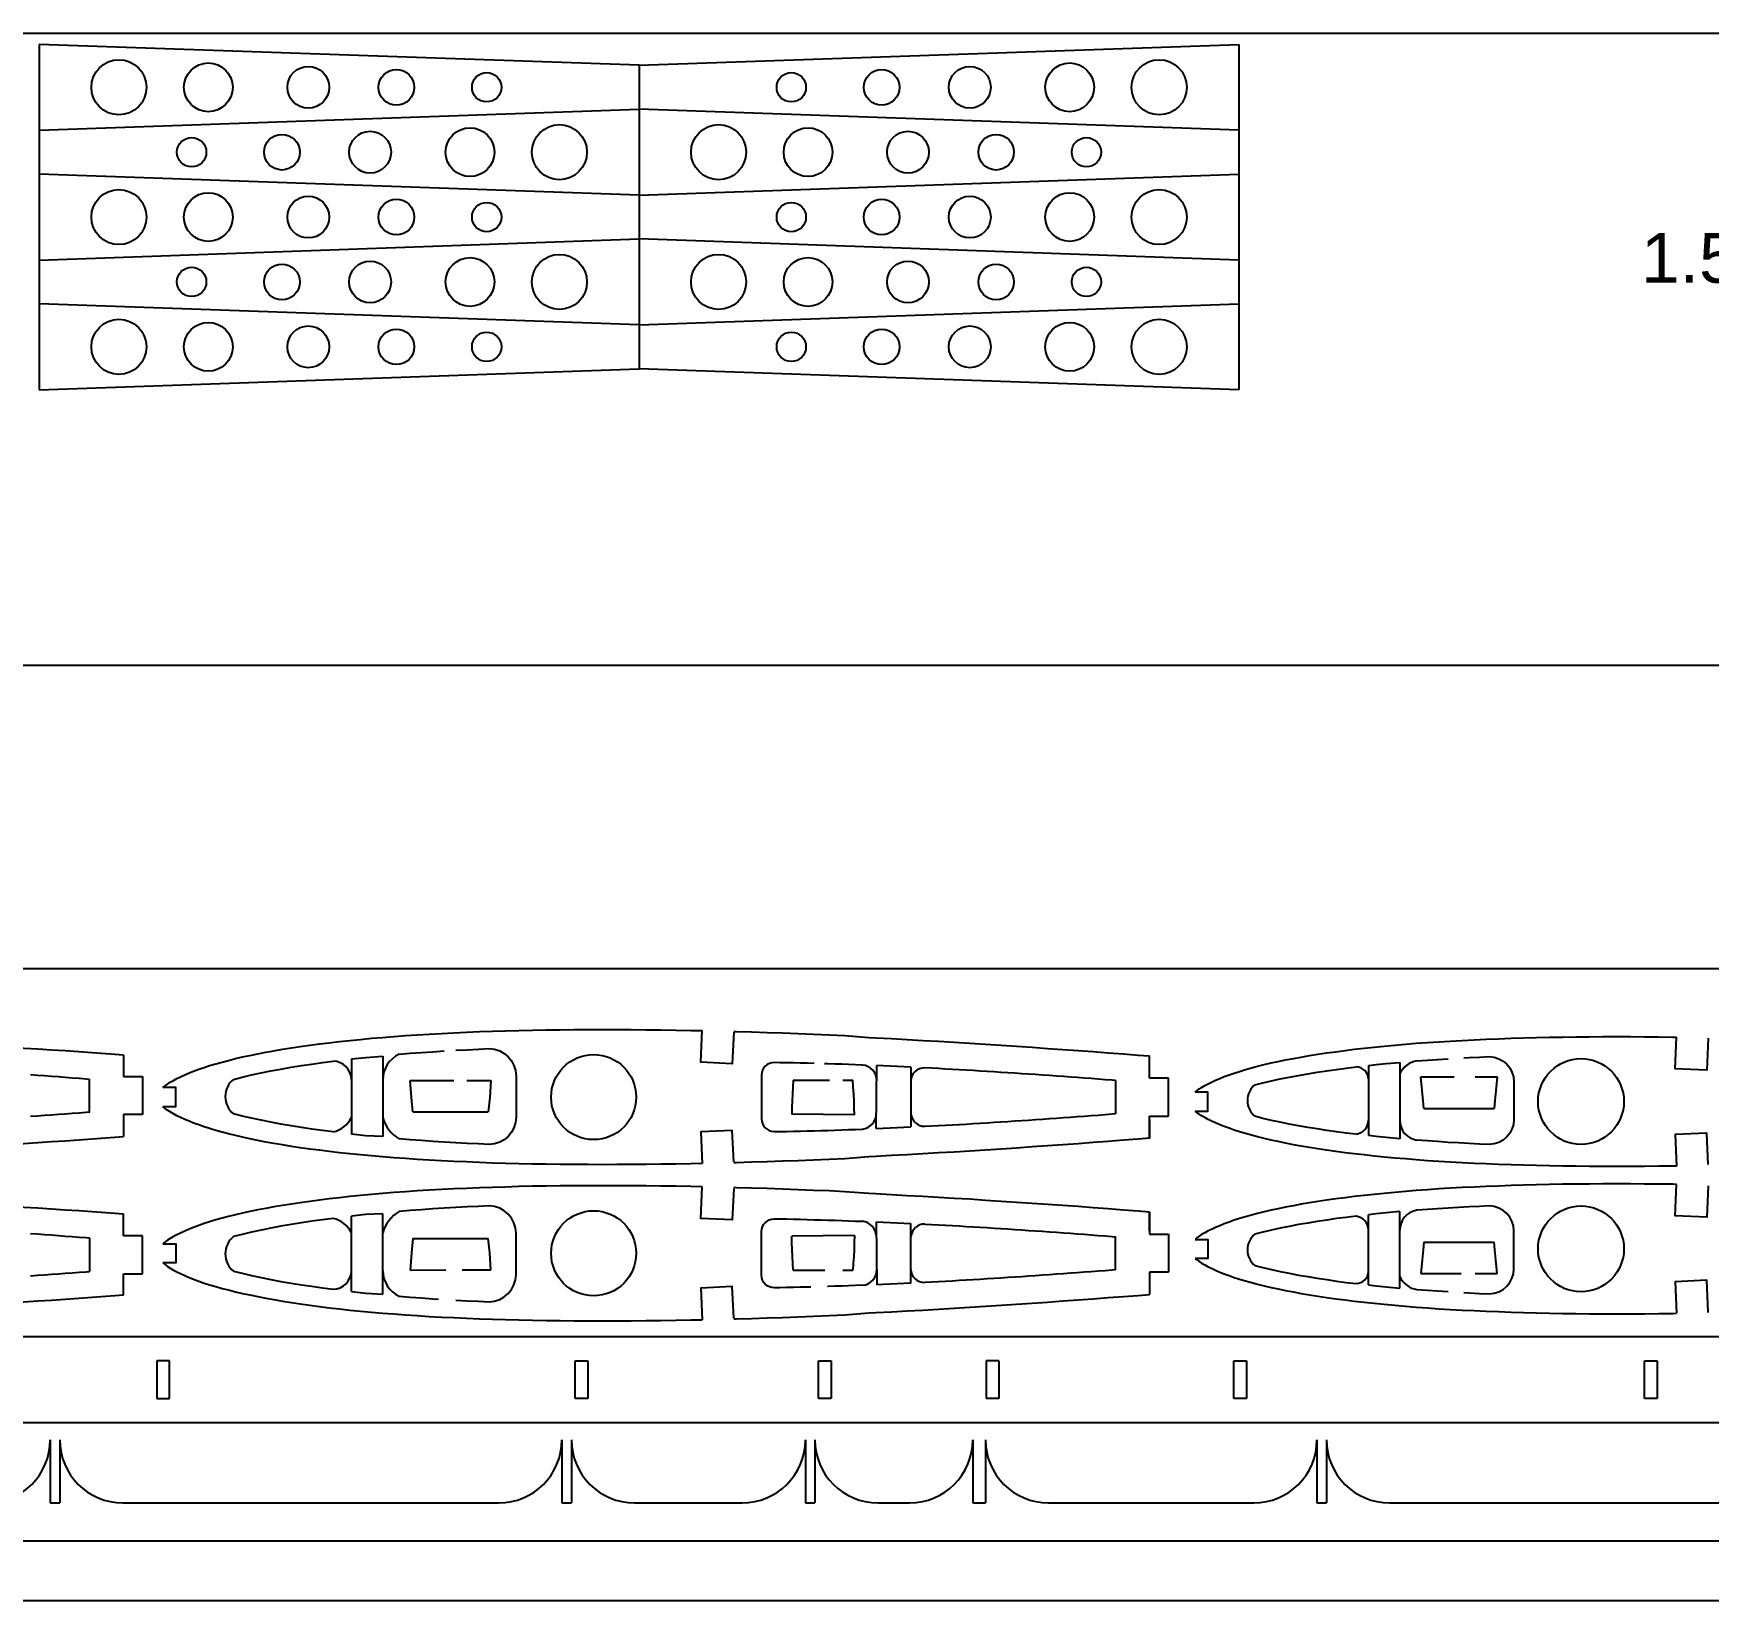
# Model space of a CAD drawing. Header units: inches. Extents: x 14 to 1585, y 4 to 1231.
# Drawn here: x 270.9 to 536, y 370.9 to 618.9 of the extents above; entities that cross this region are included whole.
import ezdxf

# ---------------------------------------------------------------- set-up
doc = ezdxf.new("R2010")
doc.units = ezdxf.units.IN
doc.header["$MEASUREMENT"] = 0
doc.layers.add('7', color=7, linetype='Continuous')
doc.layers.add('LAYER01', color=7, linetype='Continuous')
doc.styles.get("Standard").update_dxf_attribs({"font": 'arial.ttf'})

msp = doc.modelspace()

# ---------------------------------------------------------------- linework, layer by layer
for p, q in [((1106.62, 618.92), (106.65, 618.92)), ((106.62, 518.92), (1106.62, 518.92)), ((1019.92, 470.88), (19.95, 470.88)), ((447.55, 447), (447.55, 444)), ((447.55, 429.4), (447.55, 432.4)), ((722.88, 412.64), (30.45, 412.64)), ((292.45, 408.84), (290.45, 408.84)), ((290.45, 408.84), (290.45, 402.84)), ((292.45, 405.84), (292.45, 408.84)), ((356.65, 405.84), (356.65, 408.84)), ((356.65, 408.84), (358.65, 408.84)), ((358.65, 408.84), (358.65, 402.84)), ((395.18, 405.84), (395.18, 408.84)), ((395.18, 408.84), (397.18, 408.84)), ((397.18, 408.84), (397.18, 402.84)), ((421.68, 408.84), (421.68, 402.84)), ((423.68, 408.84), (421.68, 408.84)), ((423.68, 408.84), (423.68, 402.84)), ((460.88, 405.84), (460.88, 408.84)), ((460.88, 408.84), (462.88, 408.84)), ((462.88, 408.84), (462.88, 402.84)), ((525.88, 405.84), (525.88, 408.84)), ((525.88, 408.84), (527.88, 408.84)), ((527.88, 408.84), (527.88, 402.84)), ((292.45, 402.84), (292.45, 405.84)), ((356.65, 402.84), (356.65, 405.84)), ((395.18, 402.84), (395.18, 405.84)), ((460.88, 402.84), (460.88, 405.84)), ((525.88, 402.84), (525.88, 405.84)), ((290.45, 402.84), (292.45, 402.84)), ((358.65, 402.84), (356.65, 402.84)), ((397.18, 402.84), (395.18, 402.84)), ((423.68, 402.84), (421.68, 402.84)), ((462.88, 402.84), (460.88, 402.84)), ((527.88, 402.84), (525.88, 402.84)), ((30.45, 399.04), (722.88, 399.04)), ((19.92, 370.88), (1019.92, 370.88))]:
    msp.add_line(p, q)
at = {"color": 9}
for p, q in [((285.17, 457.21), (285.17, 453.8)), ((447.55, 453.56), (447.55, 457.08)), ((279.79, 448.17), (279.79, 453.42)), ((285.17, 453.8), (288.17, 453.8)), ((288.17, 453.8), (288.17, 447.8)), ((450.55, 453.56), (447.55, 453.56)), ((450.55, 447.56), (450.55, 453.56)), ((442.17, 453.19), (442.17, 447.9)), ((456.77, 451.36), (454.77, 451.36)), ((288.17, 447.8), (285.17, 447.8)), ((285.17, 447.8), (285.18, 444.31)), ((447.55, 444.04), (447.55, 447.56)), ((447.55, 447.56), (450.55, 447.56)), ((447.55, 432.36), (447.55, 428.84)), ((285.17, 428.6), (285.18, 432.09)), ((279.79, 428.23), (279.79, 422.98)), ((288.17, 428.6), (285.17, 428.6)), ((288.17, 422.6), (288.17, 428.6)), ((442.17, 423.21), (442.17, 428.5)), ((447.55, 428.84), (450.55, 428.84)), ((450.55, 428.84), (450.55, 422.84)), ((456.77, 425.04), (454.77, 425.04)), ((285.17, 419.19), (285.17, 422.6)), ((285.17, 422.6), (288.17, 422.6)), ((450.55, 422.84), (447.55, 422.84)), ((447.55, 422.84), (447.55, 419.32))]:
    msp.add_line(p, q, dxfattribs=at)
for centre, radius in [((284.43, 610.4), 4.36), ((298.58, 610.4), 3.86), ((314.4, 610.4), 3.31), ((342.64, 610.4), 2.32), ((390.86, 610.4), 2.32), ((419.11, 610.4), 3.31), ((434.92, 610.4), 3.86), ((449.08, 610.4), 4.36), ((354.15, 600.13), 4.36), ((379.35, 600.13), 4.36), ((295.94, 600.13), 2.32), ((324.19, 600.13), 3.31), ((340, 600.13), 3.86), ((393.51, 600.13), 3.86), ((409.32, 600.13), 3.31), ((437.57, 600.13), 2.32), ((284.43, 589.86), 4.36), ((449.08, 589.86), 4.36), ((298.58, 589.86), 3.86), ((314.4, 589.86), 3.31), ((342.64, 589.86), 2.32), ((390.86, 589.86), 2.32), ((419.11, 589.86), 3.31), ((434.92, 589.86), 3.86), ((340, 579.59), 3.86), ((354.15, 579.59), 4.36), ((379.35, 579.59), 4.36), ((393.51, 579.59), 3.86), ((295.94, 579.59), 2.32), ((324.19, 579.59), 3.31), ((409.32, 579.59), 3.31), ((437.57, 579.59), 2.32), ((284.43, 569.32), 4.36), ((298.58, 569.32), 3.86), ((434.92, 569.32), 3.86), ((449.08, 569.32), 4.36), ((314.4, 569.32), 3.31), ((342.64, 569.32), 2.32), ((390.86, 569.32), 2.32), ((419.11, 569.32), 3.31), ((359.57, 450.56), 6.73), ((515.85, 449.86), 6.79), ((359.57, 425.84), 6.73), ((515.85, 426.54), 6.79)]:
    msp.add_circle(centre, radius)
for centre, radius in [((304.82, 450.65), 3.55), ((466.31, 450.02), 3.26), ((304.82, 425.75), 3.55), ((466.31, 426.38), 3.26)]:
    msp.add_arc(centre, radius, 129.9525, 230.0475)
at = {"layer": '7', "linetype": 'Continuous'}
for points in [[(285.17, 457.21), (284.49, 457.26), (282.35, 457.42), (280.21, 457.57), (278.07, 457.71), (275.9, 457.86), (273.74, 458.01), (271.57, 458.15), (269.39, 458.28), (267.2, 458.41), (265.02, 458.54), (262.83, 458.67), (260.64, 458.8), (258.45, 458.92), (256.26, 459.03), (254.06, 459.15), (251.87, 459.25), (249.69, 459.35), (247.51, 459.45), (245.32, 459.54), (243.16, 459.62), (240.99, 459.7), (240.69, 459.72)], [(291.4, 452.06), (291.75, 452.35), (292.14, 452.63), (292.55, 452.9), (293.08, 453.21), (293.62, 453.5), (294.18, 453.77), (294.86, 454.08), (295.56, 454.38), (296.26, 454.66), (297.09, 454.97), (297.94, 455.27), (298.79, 455.54), (299.77, 455.83), (300.76, 456.11), (301.75, 456.37), (302.88, 456.65), (304.01, 456.92), (305.14, 457.16), (306.41, 457.42), (307.67, 457.67), (308.94, 457.9), (310.34, 458.14), (311.74, 458.36), (313.14, 458.57), (314.66, 458.79), (316.19, 458.99), (317.71, 459.17), (319.36, 459.36), (321, 459.54), (322.65, 459.7), (324.41, 459.87), (326.17, 460.02), (327.93, 460.16), (329.8, 460.3), (331.66, 460.42), (333.53, 460.54), (335.5, 460.65), (337.46, 460.75), (339.43, 460.84), (341.49, 460.92), (343.55, 460.99), (345.6, 461.05), (347.75, 461.11), (349.89, 461.16), (352.03, 461.19), (354.25, 461.22), (356.46, 461.24), (358.68, 461.26), (360.97, 461.26), (363.25, 461.26), (365.53, 461.24), (367.88, 461.22), (370.22, 461.2), (372.56, 461.16), (374.95, 461.12), (376.76, 461.08)], [(381.74, 460.84), (381.75, 460.84), (381.51, 455.84), (376.51, 456.09), (376.76, 461.08)], [(381.74, 460.96), (382.16, 460.94), (384.58, 460.87), (387.01, 460.8), (389.47, 460.71), (391.93, 460.62), (394.39, 460.52), (396.86, 460.42), (399.34, 460.31), (403.14, 460)], [(403.14, 460), (404.21, 459.95), (406.69, 459.82), (409.18, 459.68), (411.67, 459.54), (414.15, 459.39), (416.63, 459.24), (419.11, 459.09), (421.59, 458.94), (424.05, 458.78), (426.5, 458.62), (428.96, 458.45), (431.39, 458.28), (433.82, 458.11), (436.25, 457.94), (438.64, 457.76), (441.03, 457.58), (443.42, 457.4), (445.76, 457.22), (447.55, 457.08)], [(454.77, 451.36), (455.03, 451.57), (455.41, 451.85), (455.79, 452.1), (456.31, 452.4), (456.83, 452.68), (457.36, 452.94), (458.02, 453.24), (458.68, 453.53), (459.36, 453.8), (460.16, 454.09), (460.97, 454.37), (461.79, 454.64), (462.73, 454.92), (463.68, 455.19), (464.64, 455.44), (465.72, 455.71), (466.8, 455.96), (467.89, 456.2), (469.1, 456.45), (470.32, 456.68), (471.54, 456.9), (472.88, 457.13), (474.22, 457.35), (475.57, 457.55), (477.03, 457.75), (478.5, 457.95), (479.96, 458.13), (481.54, 458.31), (483.12, 458.48), (484.71, 458.64), (486.4, 458.79), (488.08, 458.94), (489.78, 459.08), (491.57, 459.21), (493.36, 459.33), (495.15, 459.44), (497.04, 459.54), (498.93, 459.64), (500.82, 459.72), (502.8, 459.8), (504.77, 459.87), (506.75, 459.93), (508.81, 459.99), (510.86, 460.03), (512.92, 460.07), (515.05, 460.1), (517.18, 460.12), (519.31, 460.13), (521.5, 460.13), (523.7, 460.13), (525.89, 460.12), (528.14, 460.1), (530.39, 460.07), (530.98, 460.06)], [(535.98, 459.91), (535.75, 454.84), (530.76, 455.06), (530.98, 460.05)], [(302.54, 453.37), (303.95, 453.72), (305.44, 454.07), (306.94, 454.39), (308.5, 454.7), (310.07, 455), (311.69, 455.28), (313.31, 455.54), (314.97, 455.79), (316.64, 456.03), (318.34, 456.26)], [(321.23, 456.6), (323.5, 456.85), (326.2, 457.03)], [(328.77, 457.34), (330.54, 457.49), (332.34, 457.62), (334.12, 457.74), (335.92, 457.86)], [(337.73, 457.97), (339.54, 458.07), (341.36, 458.15), (343.04, 458.23)], [(482.22, 455.57), (483.43, 455.7), (485.03, 455.86), (487.19, 456.06)], [(489.88, 456.28), (491.53, 456.41), (493.16, 456.52), (494.81, 456.63)], [(497.3, 456.77), (498.13, 456.82), (499.8, 456.9), (501.33, 456.97)], [(270.44, 454.12), (271.54, 454.04), (272.64, 453.96), (273.74, 453.88), (274.84, 453.8), (275.94, 453.72), (277.04, 453.63), (278.14, 453.55), (279.24, 453.47), (279.79, 453.42)], [(402.08, 455.63), (399.93, 455.71), (398.84, 455.75), (397.74, 455.79), (396.65, 455.82), (396.1, 455.84)], [(409.78, 455.29), (408.68, 455.34), (407.59, 455.39), (406.49, 455.44), (405.4, 455.49), (404.4, 455.54)], [(442.19, 453.19), (441.62, 453.23), (440.52, 453.32), (439.42, 453.4), (438.32, 453.48), (437.22, 453.57), (436.12, 453.65), (435.02, 453.73), (433.92, 453.81), (432.82, 453.89), (431.72, 453.96), (430.62, 454.04), (429.52, 454.12), (428.42, 454.19), (427.33, 454.27), (426.23, 454.34), (425.13, 454.41), (424.03, 454.48), (422.94, 454.55), (421.84, 454.62), (420.74, 454.69), (419.64, 454.75), (418.54, 454.82), (417.45, 454.88), (416.35, 454.95), (415.26, 455.01), (414.16, 455.07), (413.07, 455.12), (411.97, 455.18)], [(464.22, 452.51), (465.51, 452.83), (466.87, 453.15), (468.25, 453.45), (469.68, 453.73), (471.13, 454), (472.61, 454.26), (474.09, 454.5), (475.61, 454.73), (477.14, 454.95), (478.7, 455.16), (480.25, 455.35)], [(490.98, 448.78), (490.85, 449.99), (490.69, 451.6), (490.49, 453.76)], [(502.58, 453.76), (502.38, 451.6), (502.22, 449.99), (502.09, 448.78)], [(291.4, 449.06), (293.44, 449.06), (293.44, 452.06), (291.4, 452.06)], [(330.97, 448.23), (330.72, 450.5), (330.55, 453.21)], [(343.27, 453.18), (343.13, 450.5), (342.89, 448.23)], [(391.16, 453.24), (391.11, 452.14), (391.06, 451.05), (391.01, 449.96), (390.96, 448.86), (390.92, 447.86)], [(400.87, 447.77), (400.82, 448.86), (400.78, 449.96), (400.73, 451.05), (400.67, 452.14), (400.62, 453.24)], [(454.77, 448.36), (456.77, 448.36), (456.77, 451.36), (454.77, 451.36)], [(279.8, 448.17), (279.24, 448.13), (278.14, 448.04), (277.04, 447.96), (275.94, 447.88), (274.84, 447.79), (273.74, 447.71), (272.64, 447.63), (271.54, 447.55), (270.44, 447.47)], [(279.81, 448.17), (279.79, 448.17), (279.81, 448.17)], [(279.81, 448.17), (279.81, 448.17)], [(376.76, 440.04), (374.95, 440), (372.56, 439.96), (370.22, 439.93), (367.88, 439.9), (365.53, 439.88), (363.25, 439.87), (360.97, 439.86), (358.68, 439.87), (356.46, 439.88), (354.25, 439.9), (352.03, 439.93), (349.89, 439.96), (347.75, 440.01), (345.6, 440.07), (343.55, 440.13), (341.49, 440.2), (339.43, 440.29), (337.46, 440.37), (335.5, 440.47), (333.53, 440.58), (331.66, 440.7), (329.8, 440.82), (327.93, 440.96), (326.17, 441.1), (324.41, 441.25), (322.65, 441.42), (321, 441.58), (319.36, 441.76), (317.71, 441.95), (316.19, 442.14), (314.66, 442.34), (313.14, 442.55), (311.74, 442.76), (310.34, 442.99), (308.94, 443.22), (307.67, 443.45), (306.41, 443.7), (305.14, 443.96), (304.01, 444.21), (302.88, 444.47), (301.75, 444.75), (300.76, 445.01), (299.77, 445.29), (298.79, 445.58), (297.94, 445.86), (297.09, 446.15), (296.26, 446.46), (295.56, 446.74), (294.86, 447.04), (294.18, 447.35), (293.62, 447.62), (293.08, 447.91), (292.55, 448.22), (292.14, 448.49), (291.75, 448.77), (291.4, 449.06)], [(530.99, 439.65), (530.39, 439.64), (528.14, 439.62), (525.89, 439.6), (523.7, 439.58), (521.5, 439.58), (519.31, 439.58), (517.18, 439.6), (515.05, 439.62), (512.92, 439.64), (510.86, 439.68), (508.81, 439.72), (506.75, 439.78), (504.77, 439.84), (502.8, 439.91), (500.82, 439.99), (498.93, 440.07), (497.04, 440.17), (495.15, 440.27), (493.36, 440.38), (491.57, 440.5), (489.78, 440.64), (488.08, 440.77), (486.4, 440.92), (484.71, 441.08), (483.12, 441.23), (481.54, 441.4), (479.96, 441.58), (478.5, 441.76), (477.03, 441.96), (475.57, 442.16), (474.22, 442.37), (472.88, 442.58), (471.54, 442.81), (470.32, 443.03), (469.1, 443.27), (467.89, 443.52), (466.8, 443.75), (465.72, 444.01), (464.64, 444.28), (463.68, 444.53), (462.73, 444.79), (461.79, 445.08), (460.97, 445.34), (460.16, 445.62), (459.36, 445.92), (458.68, 446.19), (458.02, 446.47), (457.36, 446.77), (456.83, 447.03), (456.31, 447.31), (455.79, 447.61), (455.41, 447.86), (455.03, 448.14), (454.77, 448.36)], [(318.34, 445.04), (316.64, 445.26), (314.97, 445.5), (313.31, 445.75), (311.69, 446.01), (310.07, 446.29), (308.5, 446.59), (306.94, 446.9), (305.44, 447.22), (303.95, 447.57), (302.54, 447.92)], [(404.3, 445.58), (405.4, 445.63), (406.49, 445.68), (407.59, 445.73), (408.68, 445.78), (409.78, 445.83)], [(411.97, 445.94), (413.07, 446), (414.16, 446.06), (415.26, 446.12), (416.35, 446.18), (417.45, 446.24), (418.54, 446.3), (419.64, 446.37), (420.74, 446.44), (421.84, 446.5), (422.94, 446.57), (424.03, 446.64), (425.13, 446.71), (426.23, 446.78), (427.33, 446.86), (428.42, 446.93), (429.52, 447.01), (430.62, 447.08), (431.72, 447.16), (432.82, 447.24), (433.92, 447.32), (435.02, 447.4), (436.12, 447.48), (437.22, 447.56), (438.32, 447.64), (439.42, 447.72), (440.52, 447.81), (441.62, 447.89), (442.17, 447.94)], [(480.25, 444.68), (478.7, 444.87), (477.14, 445.08), (475.61, 445.3), (474.09, 445.53), (472.61, 445.77), (471.13, 446.03), (469.68, 446.3), (468.25, 446.58), (466.87, 446.88), (465.51, 447.2), (464.22, 447.52)], [(240.69, 441.81), (240.99, 441.82), (243.16, 441.9), (245.32, 441.98), (247.51, 442.08), (249.69, 442.17), (251.87, 442.27), (254.06, 442.38), (256.26, 442.49), (258.45, 442.6), (260.64, 442.73), (262.83, 442.85), (265.02, 442.98), (267.2, 443.11), (269.39, 443.24), (271.57, 443.38), (273.74, 443.52), (275.9, 443.66), (278.07, 443.81), (280.21, 443.96), (282.35, 444.11), (284.49, 444.26), (285.18, 444.31)], [(326.18, 444.3), (323.5, 444.44), (321.23, 444.69)], [(343.04, 443.06), (341.36, 443.14), (339.54, 443.22), (337.73, 443.32), (335.92, 443.43), (334.12, 443.55), (332.34, 443.67), (330.54, 443.8), (328.77, 443.95)], [(381.75, 440.29), (381.51, 445.28), (376.51, 445.04), (376.76, 440.04)], [(447.55, 444.04), (445.76, 443.9), (443.42, 443.72), (441.03, 443.53), (438.64, 443.36), (436.25, 443.18), (433.82, 443.01), (431.39, 442.84), (428.96, 442.67), (426.5, 442.5), (424.05, 442.34), (421.59, 442.18), (419.11, 442.02), (416.63, 441.87), (414.15, 441.73), (411.67, 441.58), (409.18, 441.44), (406.69, 441.3), (404.21, 441.17), (403.14, 441.12)], [(487.19, 443.97), (485.03, 444.17), (483.43, 444.33), (482.22, 444.46)], [(501.33, 443.06), (499.8, 443.13), (498.13, 443.22), (496.47, 443.31), (494.81, 443.4), (493.16, 443.51), (491.53, 443.62), (489.88, 443.75)], [(535.98, 439.87), (535.76, 444.86), (530.77, 444.64), (530.99, 439.65)], [(403.14, 441.12), (399.34, 440.81), (396.86, 440.7), (394.39, 440.6), (391.93, 440.5), (389.47, 440.41), (387.01, 440.33), (384.58, 440.25), (382.16, 440.18), (381.75, 440.17)], [(376.76, 436.36), (374.95, 436.4), (372.56, 436.44), (370.22, 436.47), (367.88, 436.5), (365.53, 436.52), (363.25, 436.53), (360.97, 436.54), (358.68, 436.53), (356.46, 436.52), (354.25, 436.5), (352.03, 436.47), (349.89, 436.44), (347.75, 436.39), (345.6, 436.33), (343.55, 436.27), (341.49, 436.2), (339.43, 436.11), (337.46, 436.03), (335.5, 435.93), (333.53, 435.82), (331.66, 435.7), (329.8, 435.58), (327.93, 435.44), (326.17, 435.3), (324.41, 435.15), (322.65, 434.98), (321, 434.82), (319.36, 434.64), (317.71, 434.45), (316.19, 434.26), (314.66, 434.06), (313.14, 433.85), (311.74, 433.64), (310.34, 433.41), (308.94, 433.18), (307.67, 432.95), (306.41, 432.7), (305.14, 432.44), (304.01, 432.19), (302.88, 431.93), (301.75, 431.65), (300.76, 431.39), (299.77, 431.11), (298.79, 430.82), (297.94, 430.54), (297.09, 430.25), (296.26, 429.94), (295.56, 429.66), (294.86, 429.36), (294.18, 429.05), (293.62, 428.78), (293.08, 428.49), (292.55, 428.18), (292.14, 427.91), (291.75, 427.63), (291.4, 427.34)], [(381.75, 436.11), (381.51, 431.12), (376.51, 431.36), (376.76, 436.36)], [(403.14, 435.28), (399.34, 435.59), (396.86, 435.7), (394.39, 435.8), (391.93, 435.9), (389.47, 435.99), (387.01, 436.07), (384.58, 436.15), (382.16, 436.22), (381.75, 436.23)], [(447.55, 432.36), (445.76, 432.5), (443.42, 432.68), (441.03, 432.87), (438.64, 433.04), (436.25, 433.22), (433.82, 433.39), (431.39, 433.56), (428.96, 433.73), (426.5, 433.9), (424.05, 434.06), (421.59, 434.22), (419.11, 434.38), (416.63, 434.53), (414.15, 434.67), (411.67, 434.82), (409.18, 434.96), (406.69, 435.1), (404.21, 435.23), (403.14, 435.28)], [(530.99, 436.75), (530.39, 436.76), (528.14, 436.78), (525.89, 436.8), (523.7, 436.82), (521.5, 436.82), (519.31, 436.82), (517.18, 436.8), (515.05, 436.78), (512.92, 436.76), (510.86, 436.72), (508.81, 436.68), (506.75, 436.62), (504.77, 436.56), (502.8, 436.49), (500.82, 436.41), (498.93, 436.33), (497.04, 436.23), (495.15, 436.13), (493.36, 436.02), (491.57, 435.9), (489.78, 435.76), (488.08, 435.63), (486.4, 435.48), (484.71, 435.32), (483.12, 435.17), (481.54, 435), (479.96, 434.82), (478.5, 434.64), (477.03, 434.44), (475.57, 434.24), (474.22, 434.03), (472.88, 433.82), (471.54, 433.59), (470.32, 433.37), (469.1, 433.13), (467.89, 432.88), (466.8, 432.65), (465.72, 432.39), (464.64, 432.12), (463.68, 431.87), (462.73, 431.61), (461.79, 431.32), (460.97, 431.06), (460.16, 430.78), (459.36, 430.48), (458.68, 430.21), (458.02, 429.93), (457.36, 429.63), (456.83, 429.37), (456.31, 429.09), (455.79, 428.79), (455.41, 428.54), (455.03, 428.26), (454.77, 428.04)], [(535.98, 436.53), (535.76, 431.54), (530.77, 431.76), (530.99, 436.75)], [(240.69, 434.59), (240.99, 434.58), (243.16, 434.5), (245.32, 434.41), (247.51, 434.32), (249.69, 434.23), (251.87, 434.13), (254.06, 434.02), (256.26, 433.91), (258.45, 433.79), (260.64, 433.67), (262.83, 433.55), (265.02, 433.42), (267.2, 433.29), (269.39, 433.16), (271.57, 433.02), (273.74, 432.88), (275.9, 432.74), (278.07, 432.59), (280.21, 432.44), (282.35, 432.29), (284.49, 432.14), (285.18, 432.09)], [(343.04, 433.34), (341.36, 433.26), (339.54, 433.18), (337.73, 433.08), (335.92, 432.97), (334.12, 432.85), (332.34, 432.73), (330.54, 432.6), (328.77, 432.45)], [(487.19, 432.43), (485.03, 432.23), (483.43, 432.07), (482.22, 431.94)], [(501.33, 433.34), (499.8, 433.27), (498.13, 433.18), (496.47, 433.09), (494.81, 433), (493.16, 432.89), (491.53, 432.78), (489.88, 432.65)], [(318.34, 431.36), (316.64, 431.14), (314.97, 430.9), (313.31, 430.65), (311.69, 430.39), (310.07, 430.11), (308.5, 429.81), (306.94, 429.5), (305.44, 429.17), (303.95, 428.83), (302.54, 428.48)], [(326.18, 432.1), (323.5, 431.96), (321.23, 431.71)], [(404.3, 430.82), (405.4, 430.77), (406.49, 430.72), (407.59, 430.67), (408.68, 430.62), (409.78, 430.57)], [(411.97, 430.46), (413.07, 430.4), (414.16, 430.34), (415.26, 430.28), (416.35, 430.22), (417.45, 430.16), (418.54, 430.09), (419.64, 430.03), (420.74, 429.96), (421.84, 429.9), (422.94, 429.83), (424.03, 429.76), (425.13, 429.69), (426.23, 429.62), (427.33, 429.54), (428.42, 429.47), (429.52, 429.39), (430.62, 429.32), (431.72, 429.24), (432.82, 429.16), (433.92, 429.08), (435.02, 429), (436.12, 428.92), (437.22, 428.84), (438.32, 428.76), (439.42, 428.68), (440.52, 428.59), (441.62, 428.51), (442.17, 428.46)], [(480.25, 431.72), (478.7, 431.53), (477.14, 431.32), (475.61, 431.1), (474.09, 430.87), (472.61, 430.63), (471.13, 430.37), (469.68, 430.1), (468.25, 429.82), (466.87, 429.52), (465.51, 429.2), (464.22, 428.88)], [(279.8, 428.23), (279.24, 428.27), (278.14, 428.36), (277.04, 428.44), (275.94, 428.52), (274.84, 428.61), (273.74, 428.69), (272.64, 428.77), (271.54, 428.85), (270.44, 428.93)], [(279.81, 428.23), (279.79, 428.23), (279.81, 428.23)], [(279.81, 428.23), (279.81, 428.23)], [(291.4, 427.34), (293.44, 427.34), (293.44, 424.34), (291.4, 424.34)], [(330.97, 428.17), (330.72, 425.9), (330.55, 423.19)], [(343.27, 423.22), (343.13, 425.9), (342.89, 428.17)], [(391.16, 423.16), (391.11, 424.25), (391.06, 425.35), (391.01, 426.44), (390.96, 427.54), (390.92, 428.54)], [(400.87, 428.63), (400.82, 427.54), (400.78, 426.44), (400.73, 425.35), (400.67, 424.25), (400.62, 423.16)], [(454.77, 428.04), (456.77, 428.04), (456.77, 425.04), (454.77, 425.04)], [(490.98, 427.62), (490.85, 426.41), (490.69, 424.8), (490.49, 422.64)], [(502.58, 422.64), (502.38, 424.8), (502.22, 426.41), (502.09, 427.62)], [(291.4, 424.34), (291.75, 424.05), (292.14, 423.77), (292.55, 423.5), (293.08, 423.19), (293.62, 422.9), (294.18, 422.63), (294.86, 422.32), (295.56, 422.02), (296.26, 421.74), (297.09, 421.43), (297.94, 421.13), (298.79, 420.86), (299.77, 420.57), (300.76, 420.29), (301.75, 420.03), (302.88, 419.75), (304.01, 419.48), (305.14, 419.24), (306.41, 418.98), (307.67, 418.73), (308.94, 418.5), (310.34, 418.26), (311.74, 418.04), (313.14, 417.83), (314.66, 417.61), (316.19, 417.41), (317.71, 417.23), (319.36, 417.04), (321, 416.86), (322.65, 416.7), (324.41, 416.53), (326.17, 416.38), (327.93, 416.24), (329.8, 416.1), (331.66, 415.98), (333.53, 415.86), (335.5, 415.75), (337.46, 415.65), (339.43, 415.56), (341.49, 415.48), (343.55, 415.41), (345.6, 415.35), (347.75, 415.29), (349.89, 415.24), (352.03, 415.21), (354.25, 415.18), (356.46, 415.16), (358.68, 415.14), (360.97, 415.14), (363.25, 415.14), (365.53, 415.16), (367.88, 415.18), (370.22, 415.2), (372.56, 415.24), (374.95, 415.28), (376.76, 415.32)], [(454.77, 425.04), (455.03, 424.83), (455.41, 424.55), (455.79, 424.3), (456.31, 424), (456.83, 423.72), (457.36, 423.46), (458.02, 423.16), (458.68, 422.87), (459.36, 422.6), (460.16, 422.31), (460.97, 422.03), (461.79, 421.76), (462.73, 421.48), (463.68, 421.21), (464.64, 420.96), (465.72, 420.69), (466.8, 420.44), (467.89, 420.2), (469.1, 419.95), (470.32, 419.72), (471.54, 419.5), (472.88, 419.27), (474.22, 419.05), (475.57, 418.85), (477.03, 418.65), (478.5, 418.45), (479.96, 418.27), (481.54, 418.09), (483.12, 417.92), (484.71, 417.76), (486.4, 417.61), (488.08, 417.46), (489.78, 417.32), (491.57, 417.19), (493.36, 417.07), (495.15, 416.96), (497.04, 416.86), (498.93, 416.76), (500.82, 416.68), (502.8, 416.6), (504.77, 416.53), (506.75, 416.47), (508.81, 416.41), (510.86, 416.37), (512.92, 416.33), (515.05, 416.3), (517.18, 416.28), (519.31, 416.27), (521.5, 416.27), (523.7, 416.27), (525.89, 416.28), (528.14, 416.3), (530.39, 416.33), (530.98, 416.34)], [(270.44, 422.28), (271.54, 422.36), (272.64, 422.44), (273.74, 422.52), (274.84, 422.6), (275.94, 422.68), (277.04, 422.76), (278.14, 422.85), (279.24, 422.93), (279.79, 422.98)], [(302.54, 423.03), (303.95, 422.68), (305.44, 422.33), (306.94, 422.01), (308.5, 421.7), (310.07, 421.4), (311.69, 421.12), (313.31, 420.86), (314.97, 420.61), (316.64, 420.37), (318.34, 420.14)], [(442.19, 423.21), (441.62, 423.17), (440.52, 423.08), (439.42, 423), (438.32, 422.92), (437.22, 422.83), (436.12, 422.75), (435.02, 422.67), (433.92, 422.59), (432.82, 422.51), (431.72, 422.44), (430.62, 422.36), (429.52, 422.28), (428.42, 422.21), (427.33, 422.13), (426.23, 422.06), (425.13, 421.99), (424.03, 421.92), (422.94, 421.85), (421.84, 421.78), (420.74, 421.71), (419.64, 421.65), (418.54, 421.58), (417.45, 421.52), (416.35, 421.45), (415.26, 421.39), (414.16, 421.33), (413.07, 421.28), (411.97, 421.22)], [(464.22, 423.89), (465.51, 423.57), (466.87, 423.25), (468.25, 422.95), (469.68, 422.67), (471.13, 422.4), (472.61, 422.14), (474.09, 421.9), (475.61, 421.67), (477.14, 421.45), (478.7, 421.24), (480.25, 421.05)], [(535.98, 416.49), (535.75, 421.56), (530.76, 421.34), (530.98, 416.35)], [(285.17, 419.19), (284.49, 419.14), (282.35, 418.98), (280.21, 418.83), (278.07, 418.68), (275.9, 418.54), (273.74, 418.39), (271.57, 418.25), (269.39, 418.12), (267.2, 417.98), (265.02, 417.86), (262.83, 417.73), (260.64, 417.6), (258.45, 417.48), (256.26, 417.36), (254.06, 417.25), (251.87, 417.15), (249.69, 417.05), (247.51, 416.95), (245.32, 416.86), (243.16, 416.78), (240.99, 416.69), (240.69, 416.68)], [(321.23, 419.8), (323.5, 419.55), (326.2, 419.37)], [(328.77, 419.06), (330.54, 418.91), (332.34, 418.78), (334.12, 418.65), (335.02, 418.6)], [(381.74, 415.56), (381.75, 415.56), (381.51, 420.56), (376.51, 420.31), (376.76, 415.32)], [(402.08, 420.77), (399.93, 420.69), (398.84, 420.65), (397.74, 420.61), (396.65, 420.58), (396.65, 420.58)], [(403.14, 416.4), (404.21, 416.45), (406.69, 416.58), (409.18, 416.72), (411.67, 416.86), (414.15, 417.01), (416.63, 417.16), (419.11, 417.31), (421.59, 417.46), (424.05, 417.62), (426.5, 417.78), (428.96, 417.95), (431.39, 418.12), (433.82, 418.29), (436.25, 418.46), (438.64, 418.64), (441.03, 418.82), (443.42, 419), (445.76, 419.18), (447.55, 419.32)], [(409.78, 421.11), (408.68, 421.06), (407.59, 421.01), (406.49, 420.95), (405.4, 420.91), (404.4, 420.86)], [(482.22, 420.83), (483.43, 420.7), (485.03, 420.54), (487.19, 420.34)], [(489.88, 420.12), (491.53, 419.99), (493.16, 419.88), (494.81, 419.77)], [(497.3, 419.63), (498.13, 419.58), (499.8, 419.5), (501.33, 419.43)], [(337.73, 418.43), (339.54, 418.33), (341.36, 418.24), (343.04, 418.17)], [(381.74, 415.44), (382.16, 415.46), (384.58, 415.53), (387.01, 415.6), (389.47, 415.69), (391.93, 415.78), (394.39, 415.88), (396.86, 415.98), (399.34, 416.09), (403.14, 416.4)]]:
    msp.add_lwpolyline(points, dxfattribs=at)
for points in [[(343.04, 458.23, -0.409078), (347.29, 453.91), (347.29, 447.38, -0.409078), (343.04, 443.06)], [(394.47, 455.89), (393.38, 455.92), (392.28, 455.94), (391.19, 455.97), (390.11, 455.99), (389.02, 456.01), (388.17, 456.03, 0.419355), (386.13, 454.03), (386.13, 447.13, 0.414214), (388.13, 445.13), (390.11, 445.13), (391.19, 445.15), (392.28, 445.18), (393.38, 445.21), (394.47, 445.24), (395.56, 445.27), (396.65, 445.3), (397.74, 445.34), (398.84, 445.37), (399.93, 445.41), (401.02, 445.45), (402.11, 445.49)], [(501.33, 456.97, -0.409078), (505.23, 453), (505.23, 447.03, -0.409078), (501.33, 443.06)], [(343.04, 418.17, 0.409078), (347.29, 422.49), (347.29, 429.02, 0.409078), (343.04, 433.34)], [(501.33, 419.43, 0.409078), (505.23, 423.4), (505.23, 429.37, 0.409078), (501.33, 433.34)], [(393.92, 420.5), (393.38, 420.48), (392.28, 420.46), (391.19, 420.43), (390.11, 420.41), (389.02, 420.39), (388.17, 420.37, -0.419355), (386.13, 422.37), (386.13, 429.27, -0.414214), (388.13, 431.27), (390.11, 431.27), (391.19, 431.25), (392.28, 431.22), (393.38, 431.19), (394.47, 431.16), (395.56, 431.13), (396.65, 431.1), (397.74, 431.06), (398.84, 431.03), (399.93, 430.99), (401.02, 430.95), (402.11, 430.91)]]:
    msp.add_lwpolyline(points, format="xyb", dxfattribs=at)
at = {"layer": 'LAYER01'}
for p, q in [((366.75, 613.88), (271.83, 617.2)), ((271.83, 617.2), (271.83, 603.6)), ((366.75, 613.88), (271.83, 617.2)), ((366.75, 613.88), (461.68, 617.2)), ((461.68, 617.2), (461.68, 603.6)), ((366.75, 613.88), (366.75, 606.93)), ((271.83, 603.6), (366.75, 606.93)), ((461.68, 603.6), (366.75, 606.93)), ((366.75, 606.93), (366.75, 593.33)), ((271.83, 603.6), (271.83, 596.66)), ((461.68, 603.6), (461.68, 596.66)), ((366.75, 593.33), (271.83, 596.66)), ((366.75, 593.33), (271.83, 596.66)), ((271.83, 596.66), (271.83, 583.06)), ((366.75, 593.33), (461.68, 596.66)), ((461.68, 596.66), (461.68, 583.06)), ((366.75, 593.33), (366.75, 586.39)), ((271.83, 583.06), (366.75, 586.39)), ((461.68, 583.06), (366.75, 586.39)), ((366.75, 586.39), (366.75, 572.79)), ((271.83, 583.06), (271.83, 576.12)), ((461.68, 583.06), (461.68, 576.12)), ((366.75, 572.79), (271.83, 576.12)), ((366.75, 572.79), (271.83, 576.12)), ((271.83, 576.12), (271.83, 562.52)), ((366.75, 572.79), (461.68, 576.12)), ((461.68, 576.12), (461.68, 562.52)), ((366.75, 572.79), (366.75, 565.85)), ((271.83, 562.52), (366.75, 565.85)), ((461.68, 562.52), (366.75, 565.85)), ((321.23, 456.6), (321.23, 444.69)), ((326.2, 457.03), (326.18, 444.3)), ((487.19, 456.06), (487.19, 443.97)), ((404.3, 445.58), (404.4, 455.54)), ((409.78, 455.29), (409.78, 445.83)), ((482.22, 455.57), (482.22, 444.46)), ((490.49, 453.76), (495.75, 453.76)), ((499.08, 453.76), (502.58, 453.76)), ((330.55, 453.21), (337.45, 453.19)), ((339.5, 453.19), (343.27, 453.18)), ((391.16, 453.24), (396.88, 453.24)), ((399.02, 453.24), (400.62, 453.24)), ((330.97, 448.23), (342.89, 448.23)), ((490.98, 448.78), (502.09, 448.78)), ((400.87, 447.77), (390.92, 447.86)), ((487.19, 420.34), (487.19, 432.43)), ((321.23, 419.8), (321.23, 431.71)), ((326.2, 419.37), (326.18, 432.1)), ((404.3, 430.82), (404.4, 420.86)), ((409.78, 421.11), (409.78, 430.57)), ((482.22, 420.83), (482.22, 431.94)), ((330.97, 428.17), (342.89, 428.17)), ((400.87, 428.63), (390.92, 428.54)), ((490.98, 427.62), (502.09, 427.62)), ((330.55, 423.19), (336.18, 423.2)), ((338.76, 423.21), (343.27, 423.22)), ((391.16, 423.16), (396.18, 423.16)), ((399.02, 423.16), (400.62, 423.16)), ((490.49, 422.64), (496.9, 422.64)), ((499.08, 422.64), (502.58, 422.64)), ((273.56, 396.33), (273.56, 386.33)), ((275.06, 396.33), (275.06, 386.33)), ((354.55, 396.33), (354.55, 386.33)), ((356.05, 396.33), (356.05, 386.33)), ((393.08, 396.33), (393.08, 386.33)), ((394.58, 396.33), (394.58, 386.33)), ((419.58, 396.33), (419.58, 386.33)), ((421.58, 396.33), (421.58, 386.33)), ((474.06, 396.33), (474.06, 386.33)), ((475.56, 396.33), (475.56, 386.33)), ((273.56, 386.33), (275.06, 386.33)), ((285.06, 386.33), (344.55, 386.33)), ((354.55, 386.33), (356.05, 386.33)), ((366.05, 386.33), (383.08, 386.33)), ((393.08, 386.33), (394.58, 386.33)), ((404.58, 386.33), (409.58, 386.33)), ((419.58, 386.33), (421.58, 386.33)), ((431.58, 386.33), (464.06, 386.33)), ((474.06, 386.33), (475.56, 386.33)), ((485.56, 386.33), (545.56, 386.33)), ((27.85, 380.33), (720.28, 380.33))]:
    msp.add_line(p, q, dxfattribs=at)
for centre in [(328.35, 610.4), (405.15, 610.4), (310.23, 600.13), (423.28, 600.13), (328.35, 589.86), (405.15, 589.86), (310.23, 579.59), (423.28, 579.59), (328.35, 569.32), (405.15, 569.32)]:
    msp.add_circle(centre, 2.82, dxfattribs=at)
for centre, radius, start, end in [((318.26, 453.29), 2.97, 0.4712, 88.5293), ((330.64, 453.31), 4.44, 114.8729, 180.0037), ((490.34, 452.88), 3.43, 97.6425, 156.4883), ((401.91, 453.18), 2.46, 358.7481, 85.3268), ((411.87, 453.09), 2.09, 87.2374, 179.2286), ((480.2, 453.33), 2.02, 2.5476, 88.4985), ((317.37, 449.22), 4.29, 283.0316, 334.0058), ((331.85, 448.97), 5.89, 196.1302, 238.5441), ((401.8, 448), 2.52, 277.0691, 357.0156), ((411.95, 448.13), 2.19, 186.8259, 270.5168), ((479.93, 446.94), 2.28, 278.0631, 359.0551), ((490.31, 446.84), 3.12, 178.708, 262.0811), ((331.85, 427.43), 5.89, 121.4559, 163.8698), ((490.31, 429.56), 3.12, 97.9189, 181.292), ((317.37, 427.18), 4.29, 25.9942, 76.9684), ((401.8, 428.4), 2.52, 2.9844, 82.9309), ((411.95, 428.27), 2.19, 89.4832, 173.1741), ((479.93, 429.46), 2.28, 0.9449, 81.9369), ((318.26, 423.11), 2.97, 271.4707, 359.5288), ((330.64, 423.09), 4.44, 179.9963, 245.1271), ((401.91, 423.22), 2.46, 274.6732, 1.2519), ((411.87, 423.31), 2.09, 180.7714, 272.7626), ((480.2, 423.07), 2.02, 271.5015, 357.4524), ((490.34, 423.51), 3.43, 203.5117, 262.3575), ((263.56, 396.33), 10, 270, 0), ((285.06, 396.33), 10, 180, 270), ((344.55, 396.33), 10, 270, 0), ((366.05, 396.33), 10, 180, 270), ((383.08, 396.33), 10, 270, 0), ((404.58, 396.33), 10, 180, 270), ((409.58, 396.33), 10, 270, 0), ((431.58, 396.33), 10, 180, 270), ((464.06, 396.33), 10, 270, 0), ((485.56, 396.33), 10, 180, 270)]:
    msp.add_arc(centre, radius, start, end, dxfattribs=at)

# ---------------------------------------------------------------- texts
at = {"insert": (525.35, 587.34), "char_height": 7.881, "attachment_point": 1}
msp.add_mtext_dynamic_manual_height_columns('1.5mm', width=30036.651, gutter_width=39.4, heights=[0], dxfattribs=at)

doc.saveas('drawing.dxf')
